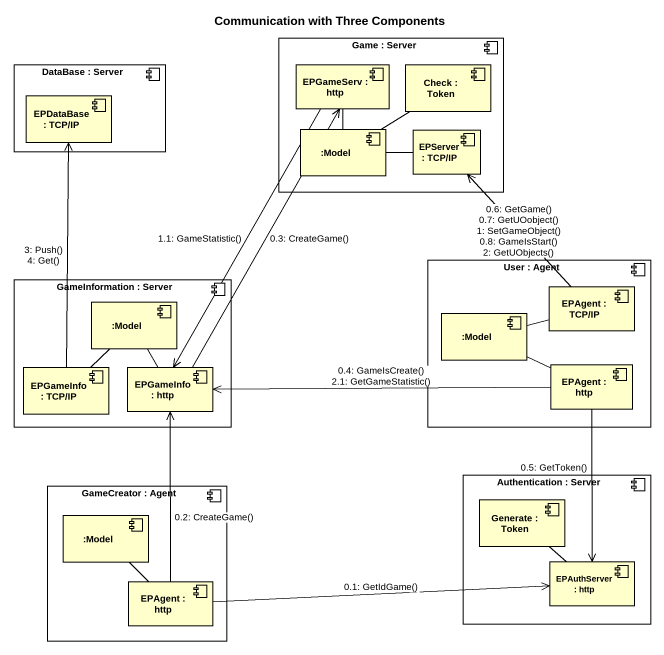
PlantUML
@startuml
title Communication with Three Components
component "Game : Server" as Game {
  component "EPGameServ : http" as EPGameServ
  component "Check : Token" as Check
  component ":Model" as Model
  component "EPServer : TCP/IP" as EPServer
}
component "DataBase : Server" as DataBase_ {
  component "EPDataBase : TCP/IP" as EPDataBase
}
component "GameInformation : Server" as GameInformation {
  component ":Model" as Model_2
  component "EPGameInfo : TCP/IP" as EPGameInfo
  component "EPGameInfo : http" as EPGameInfo_2
}
component "User : Agent" as User {
  component "EPAgent : TCP/IP" as EPAgent
  component ":Model" as Model_3
  component "EPAgent : http" as EPAgent_2
}
component "Authentication : Server" as Authentication {
  component "Generate : Token" as Generate
  component "EPAuthServer : http" as EPAuthServer
}
component "GameCreator : Agent" as GameCreator {
  component ":Model" as Model_4
  component "EPAgent : http" as EPAgent_3
}
Model -up- EPGameServ
Model -up- Check
Model -right- EPServer
EPAgent -left- Model_3
Model_2 -- EPGameInfo
Model_2 -- EPGameInfo_2
Model_3 -right- EPAgent_2
Model_4 -- EPAgent_3
EPAuthServer -up- Generate
EPAgent_3 -right-> EPAuthServer : 0.1: GetIdGame()
EPAgent_3 -up-> EPGameInfo_2 : 0.2: CreateGame()
EPGameInfo_2 -up-> EPGameServ : 0.3: CreateGame()
EPAgent_2 -left-> EPGameInfo_2 : 0.4: GameIsCreate()\n2.1: GetGameStatistic()
EPAgent_2 --> EPAuthServer : 0.5: GetToken()
EPAgent -up-> EPServer : 0.6: GetGame()\n0.7: GetUOobject()\n1: SetGameObject()\n0.8: GameIsStart()\n2: GetUObjects()
EPGameServ --> EPGameInfo_2 : 1.1: GameStatistic()
EPGameInfo -up-> EPDataBase : 3: Push()\n4: Get()
@enduml
